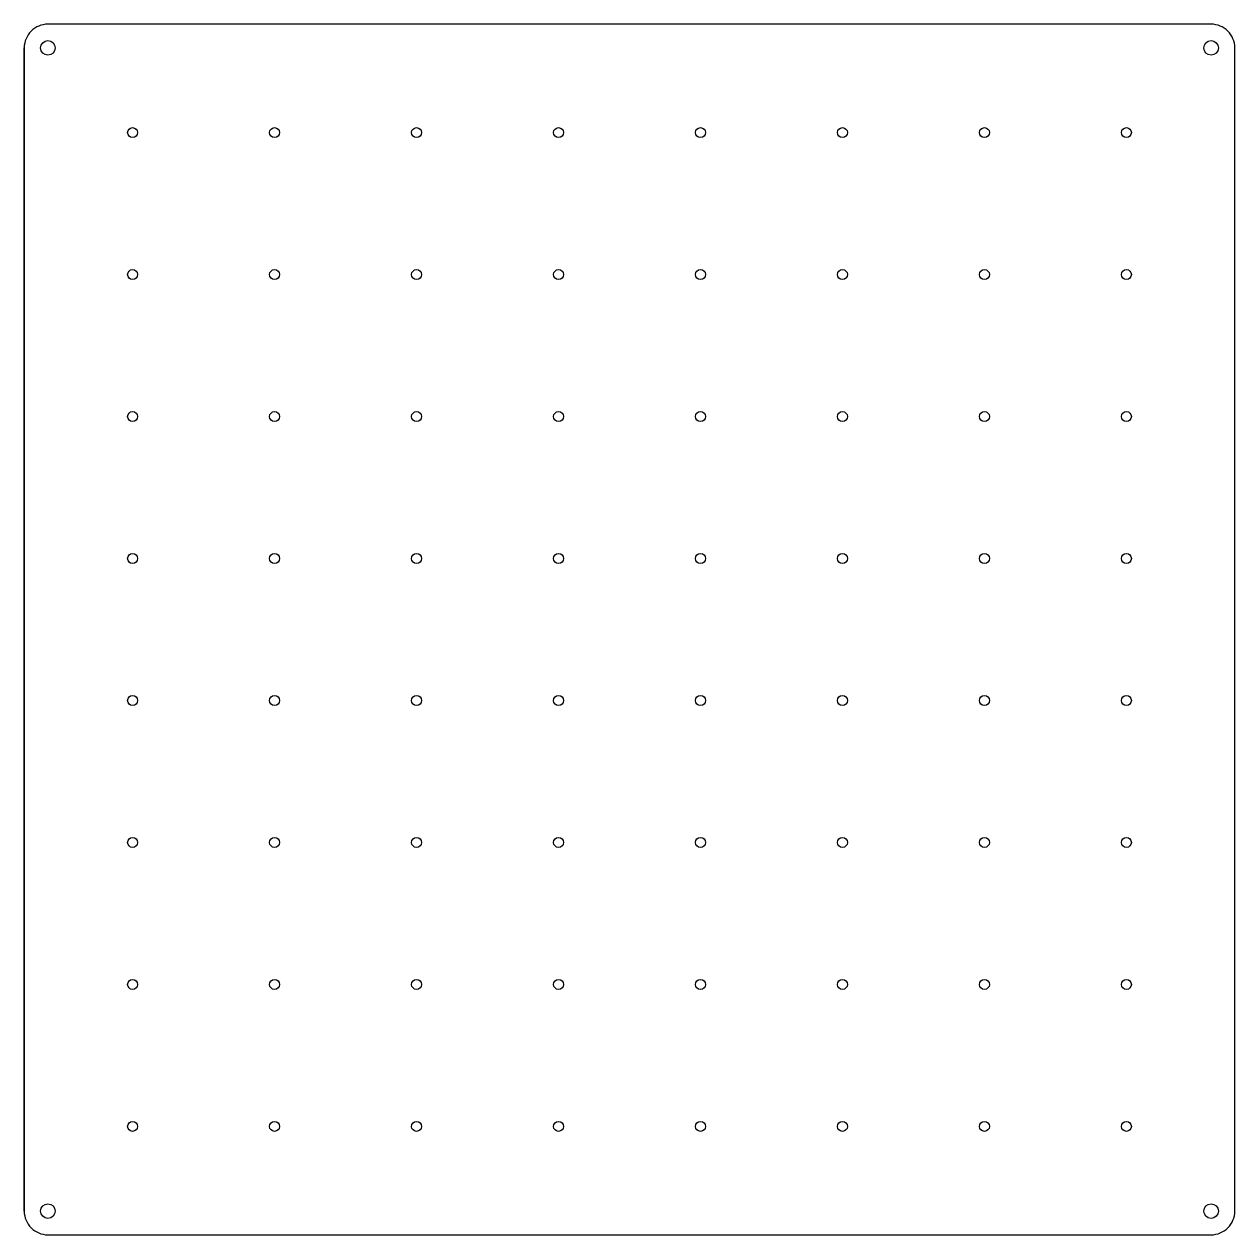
# Model space of a CAD drawing. Header units: millimetres. Extents: x 0 to 256, y -235 to 21.
import ezdxf

# ---------------------------------------------------------------- set-up
doc = ezdxf.new("R2010")
doc.units = ezdxf.units.MM
doc.layers.get('0').update_dxf_attribs({"linetype": 'CONTINUOUS'})

msp = doc.modelspace()

# ---------------------------------------------------------------- linework, layer by layer
msp.add_line((0.32, -230.17), (0.32, 15.63))
msp.add_lwpolyline([(251.12, 20.63), (5.32, 20.63, 0.414214), (0.32, 15.63), (0.32, -230.17, 0.414214), (5.32, -235.17), (251.12, -235.17, 0.414214), (256.12, -230.17), (256.12, 15.63, 0.414214)], format="xyb", close=True)
for centre, radius in [((5.32, 15.63), 1.55), ((251.12, 15.63), 1.55), ((23.22, -2.27), 1.05), ((53.22, -2.27), 1.05), ((83.22, -2.27), 1.05), ((113.22, -2.27), 1.05), ((143.22, -2.27), 1.05), ((173.22, -2.27), 1.05), ((203.22, -2.27), 1.05), ((233.22, -2.27), 1.05), ((23.22, -32.27), 1.05), ((53.22, -32.27), 1.05), ((83.22, -32.27), 1.05), ((113.22, -32.27), 1.05), ((143.22, -32.27), 1.05), ((173.22, -32.27), 1.05), ((203.22, -32.27), 1.05), ((233.22, -32.27), 1.05), ((23.22, -62.27), 1.05), ((53.22, -62.27), 1.05), ((83.22, -62.27), 1.05), ((113.22, -62.27), 1.05), ((143.22, -62.27), 1.05), ((173.22, -62.27), 1.05), ((203.22, -62.27), 1.05), ((233.22, -62.27), 1.05), ((23.22, -92.27), 1.05), ((53.22, -92.27), 1.05), ((83.22, -92.27), 1.05), ((113.22, -92.27), 1.05), ((143.22, -92.27), 1.05), ((173.22, -92.27), 1.05), ((203.22, -92.27), 1.05), ((233.22, -92.27), 1.05), ((23.22, -122.27), 1.05), ((53.22, -122.27), 1.05), ((83.22, -122.27), 1.05), ((113.22, -122.27), 1.05), ((143.22, -122.27), 1.05), ((173.22, -122.27), 1.05), ((203.22, -122.27), 1.05), ((233.22, -122.27), 1.05), ((23.22, -152.27), 1.05), ((53.22, -152.27), 1.05), ((83.22, -152.27), 1.05), ((113.22, -152.27), 1.05), ((143.22, -152.27), 1.05), ((173.22, -152.27), 1.05), ((203.22, -152.27), 1.05), ((233.22, -152.27), 1.05), ((23.22, -182.27), 1.05), ((53.22, -182.27), 1.05), ((83.22, -182.27), 1.05), ((113.22, -182.27), 1.05), ((143.22, -182.27), 1.05), ((173.22, -182.27), 1.05), ((203.22, -182.27), 1.05), ((233.22, -182.27), 1.05), ((23.22, -212.27), 1.05), ((53.22, -212.27), 1.05), ((83.22, -212.27), 1.05), ((113.22, -212.27), 1.05), ((143.22, -212.27), 1.05), ((173.22, -212.27), 1.05), ((203.22, -212.27), 1.05), ((233.22, -212.27), 1.05), ((5.32, -230.17), 1.55), ((251.12, -230.17), 1.55)]:
    msp.add_circle(centre, radius)

doc.saveas('drawing.dxf')
